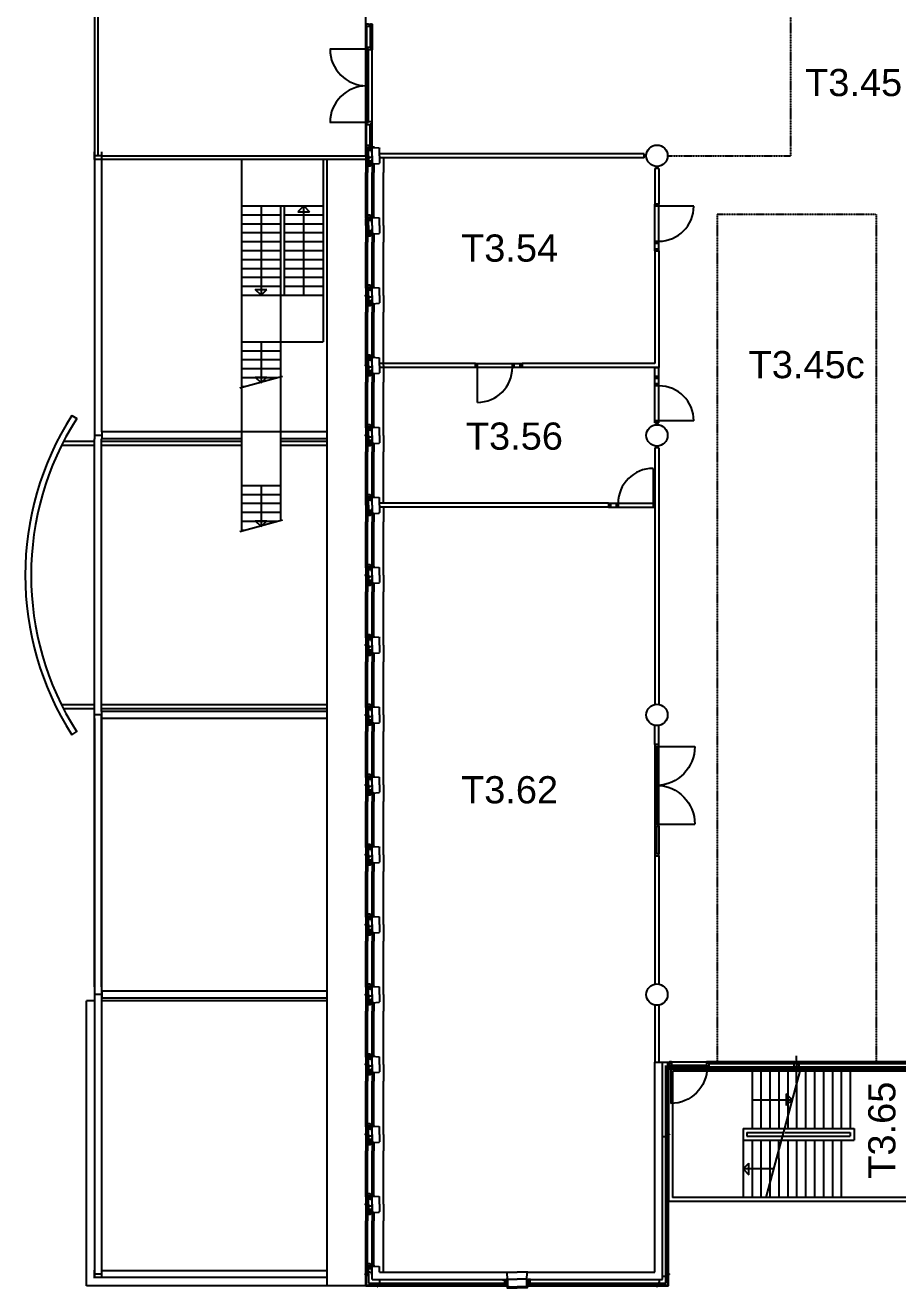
# Model space of a CAD drawing. Header units: millimetres. Extents: x 35891 to 140032, y 161974 to 213074.
# Drawn here: x 35891 to 58372, y 161974 to 194485 of the extents above; entities that cross this region are included whole.
import ezdxf
from ezdxf.enums import TextEntityAlignment as Align

# ---------------------------------------------------------------- set-up
doc = ezdxf.new("R2010")
doc.units = ezdxf.units.MM
doc.linetypes.add('HIDDEN2', pattern=[4.7625, 3.175, -1.5875])
doc.layers.get('0').update_dxf_attribs({"linetype": 'CONTINUOUS'})
for name, color, linetype in [('AL2100_BUITENWANDEN', 3, 'CONTINUOUS'), ('AL2200_BINNENWANDEN', 2, 'CONTINUOUS'), ('AL2400_TRAPPEN', 1, 'CONTINUOUS'), ('AL2800_KONSTRUKTIES', 3, 'CONTINUOUS'), ('AL3100_BUITENWANDOPENINGEN', 1, 'CONTINUOUS'), ('AL3200_BINNENWANDOPENINGEN', 1, 'CONTINUOUS'), ('AL3500_TOEBEHOREN-KOZIJNEN', 1, 'CONTINUOUS'), ('AL4600_RUIMTENUMMERS', 2, 'CONTINUOUS'), ('AL8100_INRVERKEERSRUIMTE', 250, 'HIDDEN2')]:
    doc.layers.add(name, color=color, linetype=linetype)
doc.styles.add('Arial', font='arial.ttf')

# ---------------------------------------------------------------- blocks, each defined once
blk = doc.blocks.new('VIER')
at = {"layer": 'AL2100_BUITENWANDEN'}
for p, q in [((159, 838), (159, 1056)), ((612, 628), (612, 1056)), ((177, 808), (159, 808)), ((182, 778), (159, 798)), ((159, 778), (182, 798)), ((182, 798), (159, 798)), ((182, 778), (159, 778)), ((179, 650), (159, 670)), ((179, 670), (159, 650)), ((179, 670), (159, 670)), ((177, 643), (177, 808)), ((229, 628), (229, 793)), ((236, 775), (236, 755)), ((236, 685), (236, 665)), ((319, 628), (319, 838)), ((319, 838), (499, 828)), ((499, 828), (509, 818)), ((509, 628), (509, 818)), ((179, 650), (159, 650)), ((177, 643), (159, 643)), ((177, 613), (159, 613)), ((179, 605), (159, 605)), ((159, 585), (179, 605)), ((179, 585), (159, 605)), ((179, 585), (159, 585)), ((182, 478), (159, 478)), ((159, 478), (182, 458)), ((182, 478), (159, 458)), ((182, 458), (159, 458)), ((177, 448), (159, 448)), ((159, 418), (159, 199)), ((177, 448), (177, 613)), ((229, 628), (229, 463)), ((236, 480), (236, 500)), ((319, 628), (319, 418)), ((319, 418), (499, 428)), ((499, 428), (509, 438)), ((509, 628), (509, 438)), ((612, 628), (612, 199))]:
    blk.add_line(p, q, dxfattribs=at)
blk.add_lwpolyline([(179, 578), (179, 623), (143, 623, -0.414214), (139, 627), (139, 629, -0.414214), (143, 633), (179, 633), (179, 678)], format="xyb", dxfattribs=at)
for points in [[(226, 793), (226, 818), (159, 818), (159, 838)], [(159, 643), (159, 808)], [(259, 768), (182, 768), (182, 818)], [(259, 678), (182, 678), (182, 578)], [(314, 713), (314, 763), (214, 763)], [(314, 623), (314, 673), (214, 673)], [(159, 448), (159, 613)], [(226, 463), (226, 438), (159, 438), (159, 418)], [(259, 488), (182, 488), (182, 438)], [(314, 543), (314, 493), (214, 493)]]:
    blk.add_lwpolyline(points, dxfattribs=at)
at = {"layer": 'AL3100_BUITENWANDOPENINGEN'}
for p, q in [((205, 895), (205, 1056)), ((319, 878), (319, 1056)), ((369, 856), (369, 1056)), ((205, 361), (205, 199)), ((319, 378), (319, 199)), ((369, 399), (369, 199))]:
    blk.add_line(p, q, dxfattribs=at)
for points in [[(224, 828), (224, 838), (289, 838), (289, 828), (299, 828), (299, 838), (319, 838), (319, 878), (268, 878), (268, 895), (205, 895), (205, 828)], [(229, 793), (319, 793), (319, 808), (309, 808), (309, 823), (319, 823), (319, 838), (299, 838), (299, 828), (289, 828), (289, 838), (229, 838)], [(269, 793), (269, 790), (316, 790), (316, 743), (319, 743), (319, 793)], [(319, 856), (369, 856), (369, 837), (319, 841)], [(224, 428), (224, 418), (289, 418), (289, 428), (299, 428), (299, 418), (319, 418), (319, 378), (268, 378), (268, 361), (205, 361), (205, 428)], [(229, 463), (319, 463), (319, 448), (309, 448), (309, 433), (319, 433), (319, 418), (299, 418), (299, 428), (289, 428), (289, 418), (229, 418)], [(269, 463), (269, 466), (316, 466), (316, 513), (319, 513), (319, 463)], [(319, 399), (369, 399), (369, 418), (319, 415)]]:
    blk.add_lwpolyline(points, close=True, dxfattribs=at)
at = {"layer": 'AL3500_TOEBEHOREN-KOZIJNEN'}
for points in [[(309, 823), (319, 823), (319, 808), (309, 808)], [(329, 840), (329, 846), (319, 846), (319, 841)], [(309, 433), (319, 433), (319, 448), (309, 448)], [(329, 415), (329, 410), (319, 410), (319, 415)]]:
    blk.add_lwpolyline(points, close=True, dxfattribs=at)
blk = doc.blocks.new('AH28HA20')
for points in [[(-100, 95), (100, 95)], [(0, -95), (0, 95)], [(-100, -95), (100, -95)]]:
    blk.add_lwpolyline(points)
blk = doc.blocks.new('MERK-E')
at = {"layer": 'AL2800_KONSTRUKTIES'}
blk.add_line((-3600, -1730.5), (-3600, -1580.5), dxfattribs=at)
at = {"layer": 'AL3100_BUITENWANDOPENINGEN'}
for p, q in [((-6890, -1869.5), (-6890, -1910.5)), ((-310, -1910.5), (-6890, -1910.5)), ((-6840, -1730.5), (-3650, -1730.5)), ((-6823, -1781.5), (-3667, -1781.5)), ((-6823, -1869.5), (-3667, -1869.5)), ((-3667, -1869.5), (-3667, -1781.5)), ((-3667, -1781.5), (-3650, -1781.5)), ((-3600, -1869.5), (-3667, -1869.5)), ((-3650, -1781.5), (-3650, -1730.5)), ((-3650, -1730.5), (-3600, -1730.5)), ((-3610, -1770.5), (-3600, -1770.5)), ((-3610, -1770.5), (-3610, -1829.5)), ((-3600, -1829.5), (-3610, -1829.5)), ((-3600, -1730.5), (-3600, -1770.5)), ((-3550, -1730.5), (-3600, -1730.5)), ((-3590, -1770.5), (-3600, -1770.5)), ((-3600, -1829.5), (-3600, -1869.5)), ((-3600, -1829.5), (-3590, -1829.5)), ((-3600, -1869.5), (-3533, -1869.5)), ((-3590, -1770.5), (-3590, -1829.5)), ((-3550, -1730.5), (-1327, -1730.5)), ((-3550, -1781.5), (-3550, -1730.5)), ((-3533, -1781.5), (-3550, -1781.5)), ((-3533, -1781.5), (-1344, -1781.5)), ((-3533, -1869.5), (-3533, -1781.5)), ((-3533, -1869.5), (-1344, -1869.5)), ((-1344, -1781.5), (-1327, -1781.5)), ((-1344, -1869.5), (-1344, -1781.5)), ((-1294, -1869.5), (-1344, -1869.5)), ((-1327, -1730.5), (-1277, -1730.5)), ((-1327, -1781.5), (-1327, -1730.5)), ((-1277, -1818.5), (-1294, -1818.5)), ((-1294, -1818.5), (-1294, -1869.5)), ((-360, -1869.5), (-1294, -1869.5)), ((-377, -1730.5), (-1277, -1730.5)), ((-1277, -1730.5), (-1277, -1818.5)), ((-377, -1818.5), (-1277, -1818.5)), ((-360, -1869.5), (-360, -2803.5)), ((-310, -1869.5), (-310, -1910.5))]:
    blk.add_line(p, q, dxfattribs=at)
blk.add_arc((-360, -1869.5), 934, 180, 270, dxfattribs=at)
blk = doc.blocks.new('23-1')
for p, q in [((-42.5, -279.5), (-22.5, -300)), ((-42.5, -300), (-22.5, -279.5)), ((-42.5, -279.5), (-42.5, -300)), ((-22.5, -279.5), (-22.5, -300)), ((-15, -282), (-15, -300)), ((15, -282), (15, -300)), ((22.5, -279.5), (22.5, -300)), ((42.5, -279.5), (22.5, -300)), ((22.5, -279.5), (42.5, -300)), ((42.5, -222.5), (62.5, -222.5)), ((42.5, -279.5), (42.5, -300))]:
    blk.add_line(p, q)
for points in [[(50, -200), (50, -277), (-50, -277)], [(105, -145), (55, -145), (55, -245)]]:
    blk.add_lwpolyline(points)
blk.add_lwpolyline([(-50, -279.5), (-5, -279.5), (-5, -316, 0.4142136), (-1, -320), (1, -320, 0.4142136), (5, -316), (5, -279.5), (50, -279.5)], format="xyb")
blk = doc.blocks.new('23E')
at = {"layer": 'AL2100_BUITENWANDEN'}
for p, q in [((-260, -10), (-270, 0)), ((-312.5, -272.5), (-332.5, -272.5)), ((-250, -190), (-260, -10)), ((-300, -327), (-300, -350)), ((-300, -350), (-280, -327)), ((-300, -327), (-280, -350)), ((-280, -327), (-280, -350)), ((-270, -332), (-270, -350)), ((-240, -400), (0, -400))]:
    blk.add_line(p, q, dxfattribs=at)
for points in [[(-375, -195), (-325, -195), (-325, -295)], [(-320, -250), (-320, -327), (-260, -327)], [(-285, -303), (-260, -303), (-260, -400), (-240, -400)]]:
    blk.add_lwpolyline(points, dxfattribs=at)
at = {"layer": 'AL3100_BUITENWANDOPENINGEN'}
for p, q in [((-270, 0), (0, 0)), ((-247, -180), (0, -180)), ((-210, -379), (0, -379))]:
    blk.add_line(p, q, dxfattribs=at)
for points in [[(-295, -240), (-298, -240), (-298, -193), (-345, -193), (-345, -190), (-295, -190)], [(-295, -300), (-295, -190), (-280, -190), (-280, -200), (-265, -200), (-265, -190), (-250, -190), (-250, -210), (-260, -210), (-260, -220), (-250, -220), (-250, -300)], [(-210, -379), (-250, -379), (-250, -180), (-247, -180), (-247, -376), (-210, -376)]]:
    blk.add_lwpolyline(points, close=True, dxfattribs=at)
at = {"layer": 'AL3500_TOEBEHOREN-KOZIJNEN'}
blk.add_lwpolyline([(-265, -200), (-265, -190), (-280, -190), (-280, -200)], close=True, dxfattribs=at)
blk = doc.blocks.new('deur2')
for points in [[(234795, 62689), (234795, 62589), (234745, 62589), (234745, 62689)], [(236845, 62689), (236845, 62589), (236795, 62589), (236795, 62689)]]:
    blk.add_lwpolyline(points, close=True)
at = {"flags": 128}
for points in [[(234795, 62639), (234795, 61664)], [(234795, 62639), (235795, 62639)], [(236795, 62639), (235795, 62639)], [(236795, 62639), (236795, 61664)]]:
    blk.add_lwpolyline(points, dxfattribs=at)
for centre, start, end in [((234798, 62661), 269.7918, 358.7578), ((236791, 62661), 181.2422, 270.2082)]:
    blk.add_arc(centre, 997, start, end)

msp = doc.modelspace()

# ---------------------------------------------------------------- linework, layer by layer
at = {"layer": 'AL2100_BUITENWANDEN'}
for p, q in [((44684, 191304), (44666, 191304)), ((44689, 191294), (44666, 191294)), ((44666, 191274), (44689, 191294)), ((44689, 191274), (44666, 191294)), ((44689, 191274), (44666, 191274)), ((44686, 191167), (44666, 191167)), ((44666, 191167), (44686, 191147)), ((44686, 191167), (44666, 191147)), ((44684, 191304), (44684, 191139)), ((44736, 191124), (44736, 191289)), ((44743, 191272), (44743, 191252)), ((44826, 191334), (45006, 191324)), ((44826, 191124), (44826, 191334)), ((44826, 191124), (44826, 191334)), ((45006, 191324), (45016, 191314)), ((45016, 191124), (45016, 191314)), ((44686, 191147), (44666, 191147)), ((44684, 191139), (44666, 191139)), ((44684, 191109), (44666, 191109)), ((44686, 191102), (44666, 191082)), ((44686, 191082), (44666, 191102)), ((44686, 191102), (44666, 191102)), ((44686, 191082), (44666, 191082)), ((44689, 190974), (44666, 190954)), ((44666, 190974), (44689, 190954)), ((44689, 190974), (44666, 190974)), ((44689, 190954), (44666, 190954)), ((44684, 190944), (44666, 190944)), ((44666, 190914), (44666, 190696)), ((44684, 191109), (44684, 190944)), ((44736, 191124), (44736, 190959)), ((44743, 191067), (44743, 191087)), ((44743, 190977), (44743, 190997)), ((44826, 191124), (44826, 190914)), ((44826, 190914), (45006, 190924)), ((45006, 190924), (45016, 190934)), ((45016, 191124), (45016, 190934)), ((45119, 191074), (45119, 190696)), ((44666, 189534), (44666, 189752)), ((45119, 189324), (45119, 189752)), ((44684, 189504), (44666, 189504)), ((44689, 189494), (44666, 189494)), ((44666, 189474), (44689, 189494)), ((44689, 189474), (44666, 189494)), ((44689, 189474), (44666, 189474)), ((44684, 189324), (44684, 189504)), ((44684, 189324), (44684, 189144)), ((44736, 189324), (44736, 189489)), ((44736, 189324), (44736, 189159)), ((44743, 189472), (44743, 189452)), ((44826, 189534), (45006, 189524)), ((44826, 189324), (44826, 189534)), ((44826, 189324), (44826, 189114)), ((45006, 189524), (45016, 189514)), ((45016, 189324), (45016, 189514)), ((45016, 189324), (45016, 189134)), ((45119, 189324), (45119, 188896)), ((44689, 189174), (44666, 189154)), ((44666, 189174), (44689, 189154)), ((44689, 189174), (44666, 189174)), ((44689, 189154), (44666, 189154)), ((44684, 189144), (44666, 189144)), ((44666, 189114), (44666, 188896)), ((44743, 189177), (44743, 189197)), ((44826, 189114), (45006, 189124)), ((45006, 189124), (45016, 189134)), ((44666, 185934), (44666, 186152)), ((45119, 185774), (45119, 186152)), ((44684, 185904), (44666, 185904)), ((44689, 185894), (44666, 185894)), ((44666, 185874), (44689, 185894)), ((44689, 185874), (44666, 185894)), ((44689, 185874), (44666, 185874)), ((44684, 185724), (44684, 185904)), ((44684, 185724), (44684, 185544)), ((44736, 185724), (44736, 185889)), ((44736, 185724), (44736, 185559)), ((44743, 185872), (44743, 185852)), ((44826, 185934), (45006, 185924)), ((44826, 185724), (44826, 185934)), ((44826, 185724), (44826, 185514)), ((45006, 185924), (45016, 185914)), ((45016, 185724), (45016, 185914)), ((45016, 185724), (45016, 185534)), ((45119, 185674), (45119, 185296)), ((44689, 185574), (44666, 185554)), ((44666, 185574), (44689, 185554)), ((44689, 185574), (44666, 185574)), ((44689, 185554), (44666, 185554)), ((44684, 185544), (44666, 185544)), ((44666, 185514), (44666, 185296)), ((44743, 185577), (44743, 185597)), ((44826, 185514), (45006, 185524)), ((45006, 185524), (45016, 185534)), ((37676, 183763), (36876, 183763)), ((41466, 183763), (37856, 183763)), ((43666, 183763), (42466, 183763)), ((37676, 183663), (36825, 183663)), ((41466, 183663), (37856, 183663)), ((43666, 183663), (42466, 183663)), ((44666, 182334), (44666, 182552)), ((45119, 182174), (45119, 182552)), ((44684, 182304), (44666, 182304)), ((44689, 182294), (44666, 182294)), ((44666, 182274), (44689, 182294)), ((44689, 182274), (44666, 182294)), ((44689, 182274), (44666, 182274)), ((44684, 182124), (44684, 182304)), ((44684, 182124), (44684, 181944)), ((44736, 182124), (44736, 182289)), ((44736, 182124), (44736, 181959)), ((44743, 182272), (44743, 182252)), ((44826, 182334), (45006, 182324)), ((44826, 182124), (44826, 182334)), ((44826, 182124), (44826, 181914)), ((45006, 182324), (45016, 182314)), ((45016, 182124), (45016, 182314)), ((45016, 182124), (45016, 181934)), ((45119, 182074), (45119, 181696)), ((44689, 181974), (44666, 181954)), ((44666, 181974), (44689, 181954)), ((44689, 181974), (44666, 181974)), ((44689, 181954), (44666, 181954)), ((44684, 181944), (44666, 181944)), ((44666, 181914), (44666, 181696)), ((44743, 181977), (44743, 181997)), ((44826, 181914), (45006, 181924)), ((45006, 181924), (45016, 181934)), ((37676, 176985), (36825, 176985)), ((37676, 176885), (36876, 176885)), ((43666, 176985), (37856, 176985)), ((43666, 176885), (37856, 176885)), ((37466, 162024), (37466, 169363)), ((37676, 169363), (37466, 169363)), ((43666, 169363), (37856, 169363)), ((52116, 162374), (52116, 167784)), ((52116, 167784), (52306, 167784)), ((52306, 162184), (52306, 167784)), ((52306, 167784), (52493, 167784)), ((52448, 165939), (52448, 167784)), ((52466, 167784), (52466, 167669)), ((52396, 162094), (52396, 167694)), ((52466, 165939), (52466, 167669)), ((52448, 162339), (52448, 165909)), ((52466, 162339), (52466, 165909)), ((44666, 162534), (44666, 162752)), ((45119, 162374), (45119, 162752)), ((44684, 162504), (44666, 162504)), ((44689, 162494), (44666, 162494)), ((44666, 162474), (44689, 162494)), ((44689, 162474), (44666, 162494)), ((44689, 162474), (44666, 162474)), ((44686, 162367), (44666, 162367)), ((44686, 162367), (44666, 162347)), ((44686, 162347), (44666, 162367)), ((44686, 162347), (44666, 162347)), ((44684, 162339), (44666, 162339)), ((44666, 162024), (44666, 162309)), ((44684, 162309), (44666, 162309)), ((44686, 162282), (44666, 162302)), ((44666, 162282), (44686, 162302)), ((44686, 162302), (44666, 162302)), ((44686, 162282), (44666, 162282)), ((44684, 162339), (44684, 162504)), ((44684, 162042), (44684, 162309)), ((44736, 162324), (44736, 162489)), ((44736, 162324), (44736, 162094)), ((44743, 162472), (44743, 162452)), ((44743, 162382), (44743, 162362)), ((44826, 162534), (45006, 162524)), ((44826, 162184), (44826, 162534)), ((45006, 162524), (45016, 162514)), ((45016, 162374), (45016, 162514)), ((45016, 162374), (48296, 162374)), ((48836, 162374), (52116, 162374)), ((52448, 162042), (52448, 162309)), ((52466, 162024), (52466, 162309)), ((43666, 162024), (37466, 162024)), ((44666, 162024), (44951, 162024)), ((44684, 162042), (44951, 162042)), ((44736, 162094), (48271, 162094)), ((44826, 162184), (48316, 162184)), ((44981, 162042), (48296, 162042)), ((44981, 162024), (48296, 162024)), ((48816, 162184), (52306, 162184)), ((48836, 162042), (52151, 162042)), ((48836, 162024), (52151, 162024)), ((48861, 162094), (52396, 162094)), ((52181, 162042), (52448, 162042)), ((52181, 162024), (52466, 162024))]:
    msp.add_line(p, q, dxfattribs=at)
for points in [[(44686, 191174), (44686, 191129), (44650, 191129, 0.414214), (44646, 191125), (44646, 191123, 0.414214), (44650, 191119), (44686, 191119), (44686, 191074)], [(44686, 162274), (44686, 162319), (44650, 162319, -0.414214), (44646, 162323), (44646, 162325, -0.414214), (44650, 162329), (44686, 162329), (44686, 162374)]]:
    msp.add_lwpolyline(points, format="xyb", dxfattribs=at)
for points in [[(44733, 191289), (44733, 191314), (44666, 191314), (44666, 191334)], [(44666, 191304), (44666, 191139)], [(44766, 191264), (44689, 191264), (44689, 191314)], [(44766, 191074), (44689, 191074), (44689, 191174)], [(44821, 191209), (44821, 191259), (44721, 191259)], [(44666, 191109), (44666, 190944)], [(44733, 190959), (44733, 190934), (44666, 190934), (44666, 190914)], [(44766, 190984), (44689, 190984), (44689, 190934)], [(44821, 191129), (44821, 191079), (44721, 191079)], [(44821, 191039), (44821, 190989), (44721, 190989)], [(44733, 189489), (44733, 189514), (44666, 189514), (44666, 189534)], [(44666, 189324), (44666, 189504)], [(44666, 189324), (44666, 189144)], [(44766, 189464), (44689, 189464), (44689, 189514)], [(44821, 189409), (44821, 189459), (44721, 189459)], [(44821, 189239), (44821, 189189), (44721, 189189)], [(44733, 189159), (44733, 189134), (44666, 189134), (44666, 189114)], [(44766, 189184), (44689, 189184), (44689, 189134)], [(44733, 185889), (44733, 185914), (44666, 185914), (44666, 185934)], [(44666, 185724), (44666, 185904)], [(44666, 185724), (44666, 185544)], [(44766, 185864), (44689, 185864), (44689, 185914)], [(44821, 185809), (44821, 185859), (44721, 185859)], [(44821, 185639), (44821, 185589), (44721, 185589)], [(44733, 185559), (44733, 185534), (44666, 185534), (44666, 185514)], [(44766, 185584), (44689, 185584), (44689, 185534)], [(44733, 182289), (44733, 182314), (44666, 182314), (44666, 182334)], [(44666, 182124), (44666, 182304)], [(44666, 182124), (44666, 181944)], [(44766, 182264), (44689, 182264), (44689, 182314)], [(44821, 182209), (44821, 182259), (44721, 182259)], [(44733, 181959), (44733, 181934), (44666, 181934), (44666, 181914)], [(44766, 181984), (44689, 181984), (44689, 181934)], [(44821, 182039), (44821, 181989), (44721, 181989)], [(44733, 162489), (44733, 162514), (44666, 162514), (44666, 162534)], [(44666, 162339), (44666, 162504)], [(44766, 162464), (44689, 162464), (44689, 162514)], [(44766, 162374), (44689, 162374), (44689, 162274)], [(44821, 162409), (44821, 162459), (44721, 162459)], [(44821, 162319), (44821, 162369), (44721, 162369)]]:
    msp.add_lwpolyline(points, dxfattribs=at)
msp.add_lwpolyline([(44736, 181959), (44826, 181959), (44826, 181944), (44816, 181944), (44816, 181929), (44826, 181929), (44826, 181914), (44806, 181914), (44806, 181924), (44796, 181924), (44796, 181914), (44736, 181914)], close=True, dxfattribs=at)
for centre in [(52166, 191124), (52166, 183924), (52166, 176724), (52166, 169524)]:
    msp.add_circle(centre, 275, dxfattribs=at)
at = {"layer": 'AL2200_BINNENWANDEN'}
for p, q in [((51841, 191174), (45016, 191174)), ((51841, 191074), (51841, 191174)), ((51841, 191074), (45016, 191074)), ((51891, 191142), (51841, 191142)), ((51891, 191106), (51841, 191106)), ((52148, 190850), (52148, 190799)), ((52184, 190850), (52184, 190799)), ((52116, 190799), (52116, 189874)), ((52216, 190799), (52116, 190799)), ((52216, 190799), (52216, 189874)), ((52216, 189874), (52116, 189874)), ((52116, 188674), (52116, 185774)), ((52216, 188674), (52116, 188674)), ((52216, 188674), (52216, 185674)), ((47491, 185774), (45016, 185774)), ((47491, 185674), (45016, 185674)), ((47491, 185774), (47491, 185674)), ((52116, 185774), (48691, 185774)), ((48691, 185774), (48691, 185674)), ((52216, 185674), (48691, 185674)), ((52148, 184249), (52148, 184199)), ((52184, 184249), (52184, 184199)), ((52116, 183599), (52116, 176995)), ((52216, 183599), (52116, 183599)), ((52148, 183650), (52148, 183599)), ((52184, 183650), (52184, 183599)), ((52216, 183599), (52216, 176995)), ((50916, 182174), (45016, 182174)), ((50916, 182074), (45016, 182074)), ((50916, 182174), (50916, 182074)), ((52216, 175962), (52116, 175962)), ((52116, 173099), (52216, 173099)), ((52116, 173099), (52116, 169795)), ((52216, 173099), (52216, 169795))]:
    msp.add_line(p, q, dxfattribs=at)
at = {"layer": 'AL2200_BINNENWANDEN', "flags": 128}
for points in [[(52116, 175962), (52116, 176454)], [(52216, 175962), (52216, 176454)], [(52116, 169254), (52116, 167794)], [(52216, 169254), (52216, 167794)]]:
    msp.add_lwpolyline(points, dxfattribs=at)
at = {"layer": 'AL2400_TRAPPEN'}
for p, q in [((41466, 191034), (41466, 181462)), ((41466, 191034), (43566, 191034)), ((43566, 191034), (43566, 186334)), ((41466, 189834), (43566, 189834)), ((41466, 189604), (42466, 189604)), ((41966, 189834), (41966, 187534)), ((42466, 189834), (42466, 181731)), ((42566, 189834), (42566, 187534)), ((42566, 189604), (43566, 189604)), ((43066, 189834), (42916, 189684)), ((42916, 189684), (43216, 189684)), ((43066, 187534), (43066, 189834)), ((43066, 189834), (43216, 189684)), ((41466, 189374), (42466, 189374)), ((42566, 189374), (43566, 189374)), ((41466, 189144), (42466, 189144)), ((41466, 188914), (42466, 188914)), ((42566, 189144), (43566, 189144)), ((42566, 188914), (43566, 188914)), ((41466, 188684), (42466, 188684)), ((42566, 188684), (43566, 188684)), ((41466, 188454), (42466, 188454)), ((42566, 188454), (43566, 188454)), ((41466, 188224), (42466, 188224)), ((41466, 187994), (42466, 187994)), ((42566, 188224), (43566, 188224)), ((42566, 187994), (43566, 187994)), ((41466, 187764), (42466, 187764)), ((41966, 187534), (41816, 187684)), ((41816, 187684), (42116, 187684)), ((41966, 187534), (42116, 187684)), ((42566, 187764), (43566, 187764)), ((41466, 187534), (42466, 187534)), ((42466, 187534), (43566, 187534)), ((41466, 186334), (43566, 186334)), ((41966, 186334), (41966, 185276)), ((41466, 186104), (42466, 186104)), ((41466, 185874), (42466, 185874)), ((41466, 185644), (42466, 185644)), ((41416, 185149), (42516, 185445)), ((41466, 185414), (42401, 185414)), ((41966, 185276), (41816, 185426)), ((41816, 185426), (42116, 185426)), ((41966, 185276), (42116, 185426)), ((41466, 185184), (41546, 185184)), ((41466, 182634), (42466, 182634)), ((41466, 182404), (42466, 182404)), ((41966, 182634), (41966, 181576)), ((41466, 182174), (42466, 182174)), ((41416, 181449), (42516, 181745)), ((41466, 181944), (42466, 181944)), ((41466, 181714), (42401, 181714)), ((41466, 181484), (41546, 181484)), ((41966, 181576), (41816, 181726)), ((41816, 181726), (42116, 181726)), ((41966, 181576), (42116, 181726)), ((59066, 167655), (52466, 167655)), ((52466, 167655), (52466, 164194)), ((58966, 167555), (52566, 167555)), ((52566, 167555), (52566, 164294)), ((54616, 167555), (54616, 166074)), ((54846, 167555), (54846, 166074)), ((55849, 167555), (54972, 164294)), ((55076, 167555), (55076, 166074)), ((55306, 167555), (55306, 166074)), ((55536, 167555), (55536, 166221)), ((55766, 167242), (55766, 167555)), ((55996, 167555), (55996, 166074)), ((56226, 167555), (56226, 166074)), ((56456, 167555), (56456, 166074)), ((56686, 167555), (56686, 166074)), ((56916, 167555), (56916, 166074)), ((57146, 167555), (57146, 166074)), ((55766, 167242), (55766, 166074)), ((54616, 166814), (55650, 166814)), ((55650, 166814), (55500, 166964)), ((55500, 166964), (55500, 166664)), ((55650, 166814), (55500, 166664)), ((55536, 166221), (55536, 166074)), ((54386, 166074), (54386, 165774)), ((54386, 166074), (55456, 166074)), ((54486, 165974), (54486, 165874)), ((54486, 165974), (55456, 165974)), ((54486, 165874), (55416, 165874)), ((55429, 165874), (57146, 165874)), ((55469, 166074), (57246, 166074)), ((55469, 165974), (57146, 165974)), ((57146, 165974), (57146, 165874)), ((57246, 166074), (57246, 165774)), ((54386, 165774), (55416, 165774)), ((54386, 165774), (54386, 164294)), ((54616, 165774), (54616, 164294)), ((54846, 165774), (54846, 164294)), ((55076, 165774), (55076, 164667)), ((55306, 165300), (55306, 165774)), ((55429, 165774), (57246, 165774)), ((55536, 165774), (55536, 164294)), ((55766, 165774), (55766, 164294)), ((55996, 165774), (55996, 164294)), ((56226, 165774), (56226, 164294)), ((56456, 165774), (56456, 164294)), ((56686, 165774), (56686, 164294)), ((56916, 165774), (56916, 164294)), ((54386, 165034), (54536, 165184)), ((54536, 164884), (54536, 165184)), ((55306, 165300), (55306, 164294)), ((54386, 165034), (54536, 164884)), ((55171, 165034), (54386, 165034)), ((55076, 164667), (55076, 164294)), ((59066, 164194), (52469, 164194)), ((58966, 164294), (52569, 164294))]:
    msp.add_line(p, q, dxfattribs=at)
at = {"layer": 'AL2800_KONSTRUKTIES'}
for p, q in [((37676, 198414), (37676, 191034)), ((37766, 191124), (37766, 198324)), ((44666, 191124), (44666, 198324)), ((37676, 191034), (37676, 184014)), ((37676, 191034), (44666, 191034)), ((37856, 191034), (37856, 184014)), ((37861, 191124), (44666, 191124)), ((37088, 184433), (37216, 184355)), ((42466, 184014), (37861, 184014)), ((43666, 184014), (42466, 184014)), ((37676, 176814), (37676, 183834)), ((37856, 176814), (37856, 183834)), ((41466, 183834), (37861, 183834)), ((43666, 183834), (42466, 183834)), ((37676, 169724), (37676, 176724)), ((37676, 176634), (37676, 162234)), ((37856, 169724), (37856, 176724)), ((37856, 176634), (37856, 162414)), ((43666, 176814), (37861, 176814)), ((43666, 176634), (37861, 176634)), ((37088, 176215), (37216, 176294)), ((43666, 169614), (37856, 169614)), ((43666, 169434), (37856, 169434)), ((43666, 162234), (37676, 162234)), ((43666, 162414), (37856, 162414))]:
    msp.add_line(p, q, dxfattribs=at)
msp.add_lwpolyline([(44666, 191034), (44666, 162024), (43666, 162024), (43666, 191034)], close=True, dxfattribs=at)
for radius, start, end in [(7650, 147.5123, 212.4877), (7500, 147.4938, 212.5062)]:
    msp.add_arc((43541, 180324), radius, start, end, dxfattribs=at)
at = {"layer": 'AL3100_BUITENWANDOPENINGEN'}
for p, q in [((44687, 194457), (44687, 193919)), ((44775, 194457), (44775, 193919)), ((44826, 194474), (44826, 193902)), ((44687, 193869), (43742, 193869)), ((44687, 193919), (44775, 193919)), ((44687, 193869), (44687, 193919)), ((44687, 191980), (44687, 193869)), ((44738, 193869), (44687, 193869)), ((44738, 193852), (44738, 193869)), ((44738, 191997), (44738, 193852)), ((44826, 193852), (44738, 193852)), ((44775, 193919), (44775, 193902)), ((44775, 193902), (44826, 193902)), ((44826, 193902), (44826, 193852)), ((44826, 191997), (44826, 193852)), ((44687, 192924), (44738, 192924)), ((44687, 191980), (43742, 191980)), ((44738, 191980), (44687, 191980)), ((44687, 191980), (44687, 191930)), ((44687, 191930), (44775, 191930)), ((44687, 191391), (44687, 191930)), ((44738, 191997), (44738, 191980)), ((44826, 191997), (44738, 191997)), ((44775, 191947), (44826, 191947)), ((44775, 191930), (44775, 191947)), ((44775, 191391), (44775, 191930)), ((44826, 191947), (44826, 191997)), ((44826, 191374), (44826, 191947)), ((44712, 190857), (44712, 190696)), ((44826, 190874), (44826, 190696)), ((44876, 190896), (44876, 190696)), ((44666, 189752), (44666, 190696)), ((44712, 189752), (44712, 190696)), ((44826, 189752), (44826, 190696)), ((44876, 189752), (44876, 190696)), ((45119, 189752), (45119, 190696)), ((44712, 189591), (44712, 189752)), ((44826, 189574), (44826, 189752)), ((44876, 189552), (44876, 189753)), ((44666, 187952), (44666, 188896)), ((44712, 189057), (44712, 188896)), ((44712, 187952), (44712, 188896)), ((44826, 189074), (44826, 188896)), ((44826, 187952), (44826, 188896)), ((44876, 189096), (44876, 188896)), ((44876, 187952), (44876, 188896)), ((45119, 187952), (45119, 188896)), ((44666, 186152), (44666, 187096)), ((44712, 186152), (44712, 187096)), ((44826, 186152), (44826, 187096)), ((44876, 186152), (44876, 187096)), ((45119, 186152), (45119, 187096)), ((44712, 185991), (44712, 186152)), ((44826, 185974), (44826, 186152)), ((44876, 185952), (44876, 186153)), ((44712, 185457), (44712, 185296)), ((44826, 185474), (44826, 185296)), ((44876, 185496), (44876, 185296)), ((44666, 184352), (44666, 185296)), ((44712, 184352), (44712, 185296)), ((44826, 184352), (44826, 185296)), ((44876, 184352), (44876, 185296)), ((45119, 184352), (45119, 185296)), ((44666, 182552), (44666, 183496)), ((44712, 182552), (44712, 183496)), ((44826, 182552), (44826, 183496)), ((44876, 182552), (44876, 183496)), ((45119, 182552), (45119, 183496)), ((44712, 182391), (44712, 182552)), ((44826, 182374), (44826, 182552)), ((44876, 182352), (44876, 182553)), ((44712, 181857), (44712, 181696)), ((44826, 181874), (44826, 181696)), ((44876, 181896), (44876, 181696)), ((44666, 180752), (44666, 181696)), ((44712, 180752), (44712, 181696)), ((44826, 180752), (44826, 181696)), ((44876, 180752), (44876, 181696)), ((45119, 180752), (45119, 181696)), ((44666, 178952), (44666, 179896)), ((44712, 178952), (44712, 179896)), ((44826, 178952), (44826, 179896)), ((44876, 178952), (44876, 179896)), ((45119, 178952), (45119, 179896)), ((44666, 177152), (44666, 178096)), ((44712, 177152), (44712, 178096)), ((44826, 177152), (44826, 178096)), ((44876, 177152), (44876, 178096)), ((45119, 177152), (45119, 178096)), ((44666, 175352), (44666, 176296)), ((44712, 175352), (44712, 176296)), ((44826, 175352), (44826, 176296)), ((44876, 175352), (44876, 176296)), ((45119, 175352), (45119, 176296)), ((44666, 173552), (44666, 174496)), ((44712, 173552), (44712, 174496)), ((44826, 173552), (44826, 174496)), ((44876, 173552), (44876, 174496)), ((45119, 173552), (45119, 174496)), ((44666, 171752), (44666, 172696)), ((44712, 171752), (44712, 172696)), ((44826, 171752), (44826, 172696)), ((44876, 171752), (44876, 172696)), ((45119, 171752), (45119, 172696)), ((44666, 169952), (44666, 170896)), ((44712, 169952), (44712, 170896)), ((44826, 169952), (44826, 170896)), ((44876, 169952), (44876, 170896)), ((45119, 169952), (45119, 170896)), ((44666, 168152), (44666, 169096)), ((44712, 168152), (44712, 169096)), ((44826, 168152), (44826, 169096)), ((44876, 168152), (44876, 169096)), ((45119, 168152), (45119, 169096)), ((44666, 166352), (44666, 167296)), ((44712, 166352), (44712, 167296)), ((44826, 166352), (44826, 167296)), ((44876, 166352), (44876, 167296)), ((45119, 166352), (45119, 167296)), ((44666, 164552), (44666, 165496)), ((44712, 164552), (44712, 165496)), ((44826, 164552), (44826, 165496)), ((44876, 164552), (44876, 165496)), ((45119, 164552), (45119, 165496)), ((44666, 162752), (44666, 163696)), ((44712, 162752), (44712, 163696)), ((44826, 162752), (44826, 163696)), ((44876, 162752), (44876, 163696)), ((45119, 162752), (45119, 163696)), ((44712, 162591), (44712, 162752)), ((44826, 162574), (44826, 162752)), ((44876, 162552), (44876, 162753))]:
    msp.add_line(p, q, dxfattribs=at)
for points in [[(44731, 194524), (44731, 194514), (44796, 194514), (44796, 194524), (44806, 194524), (44806, 194514), (44826, 194514), (44826, 194474), (44775, 194474), (44775, 194457), (44687, 194457), (44687, 194524)], [(44731, 191324), (44731, 191334), (44796, 191334), (44796, 191324), (44806, 191324), (44806, 191334), (44826, 191334), (44826, 191374), (44775, 191374), (44775, 191391), (44687, 191391), (44687, 191324)], [(44736, 191289), (44826, 191289), (44826, 191304), (44816, 191304), (44816, 191319), (44826, 191319), (44826, 191334), (44806, 191334), (44806, 191324), (44796, 191324), (44796, 191334), (44736, 191334)], [(44776, 191289), (44776, 191286), (44823, 191286), (44823, 191239), (44826, 191239), (44826, 191289)], [(44826, 191352), (44876, 191352), (44876, 191333), (44826, 191337)], [(44731, 190924), (44731, 190914), (44796, 190914), (44796, 190924), (44806, 190924), (44806, 190914), (44826, 190914), (44826, 190874), (44775, 190874), (44775, 190857), (44712, 190857), (44712, 190924)], [(44736, 190959), (44826, 190959), (44826, 190944), (44816, 190944), (44816, 190929), (44826, 190929), (44826, 190914), (44806, 190914), (44806, 190924), (44796, 190924), (44796, 190914), (44736, 190914)], [(44776, 190959), (44776, 190962), (44823, 190962), (44823, 191009), (44826, 191009), (44826, 190959)], [(44776, 190959), (44776, 190962), (44823, 190962), (44823, 191009), (44826, 191009), (44826, 190959)], [(44826, 190896), (44876, 190896), (44876, 190915), (44826, 190911)], [(44731, 189524), (44731, 189534), (44796, 189534), (44796, 189524), (44806, 189524), (44806, 189534), (44826, 189534), (44826, 189574), (44775, 189574), (44775, 189591), (44712, 189591), (44712, 189524)], [(44826, 189552), (44876, 189552), (44876, 189533), (44826, 189537)], [(44736, 189489), (44826, 189489), (44826, 189504), (44816, 189504), (44816, 189519), (44826, 189519), (44826, 189534), (44806, 189534), (44806, 189524), (44796, 189524), (44796, 189534), (44736, 189534)], [(44776, 189489), (44776, 189486), (44823, 189486), (44823, 189439), (44826, 189439), (44826, 189489)], [(44731, 189124), (44731, 189114), (44796, 189114), (44796, 189124), (44806, 189124), (44806, 189114), (44826, 189114), (44826, 189074), (44775, 189074), (44775, 189057), (44712, 189057), (44712, 189124)], [(44736, 189159), (44826, 189159), (44826, 189144), (44816, 189144), (44816, 189129), (44826, 189129), (44826, 189114), (44806, 189114), (44806, 189124), (44796, 189124), (44796, 189114), (44736, 189114)], [(44776, 189159), (44776, 189162), (44823, 189162), (44823, 189209), (44826, 189209), (44826, 189159)], [(44826, 189096), (44876, 189096), (44876, 189115), (44826, 189111)], [(44731, 185924), (44731, 185934), (44796, 185934), (44796, 185924), (44806, 185924), (44806, 185934), (44826, 185934), (44826, 185974), (44775, 185974), (44775, 185991), (44712, 185991), (44712, 185924)], [(44736, 185889), (44826, 185889), (44826, 185904), (44816, 185904), (44816, 185919), (44826, 185919), (44826, 185934), (44806, 185934), (44806, 185924), (44796, 185924), (44796, 185934), (44736, 185934)], [(44776, 185889), (44776, 185886), (44823, 185886), (44823, 185839), (44826, 185839), (44826, 185889)], [(44826, 185952), (44876, 185952), (44876, 185933), (44826, 185937)], [(44731, 185524), (44731, 185514), (44796, 185514), (44796, 185524), (44806, 185524), (44806, 185514), (44826, 185514), (44826, 185474), (44775, 185474), (44775, 185457), (44712, 185457), (44712, 185524)], [(44736, 185559), (44826, 185559), (44826, 185544), (44816, 185544), (44816, 185529), (44826, 185529), (44826, 185514), (44806, 185514), (44806, 185524), (44796, 185524), (44796, 185514), (44736, 185514)], [(44776, 185559), (44776, 185562), (44823, 185562), (44823, 185609), (44826, 185609), (44826, 185559)], [(44826, 185496), (44876, 185496), (44876, 185515), (44826, 185511)], [(44731, 182324), (44731, 182334), (44796, 182334), (44796, 182324), (44806, 182324), (44806, 182334), (44826, 182334), (44826, 182374), (44775, 182374), (44775, 182391), (44712, 182391), (44712, 182324)], [(44736, 182289), (44826, 182289), (44826, 182304), (44816, 182304), (44816, 182319), (44826, 182319), (44826, 182334), (44806, 182334), (44806, 182324), (44796, 182324), (44796, 182334), (44736, 182334)], [(44776, 182289), (44776, 182286), (44823, 182286), (44823, 182239), (44826, 182239), (44826, 182289)], [(44826, 182352), (44876, 182352), (44876, 182333), (44826, 182337)], [(44731, 181924), (44731, 181914), (44796, 181914), (44796, 181924), (44806, 181924), (44806, 181914), (44826, 181914), (44826, 181874), (44775, 181874), (44775, 181857), (44712, 181857), (44712, 181924)], [(44776, 181959), (44776, 181962), (44823, 181962), (44823, 182009), (44826, 182009), (44826, 181959)], [(44826, 181896), (44876, 181896), (44876, 181915), (44826, 181911)], [(44731, 162524), (44731, 162534), (44796, 162534), (44796, 162524), (44806, 162524), (44806, 162534), (44826, 162534), (44826, 162574), (44775, 162574), (44775, 162591), (44712, 162591), (44712, 162524)], [(44736, 162489), (44826, 162489), (44826, 162504), (44816, 162504), (44816, 162519), (44826, 162519), (44826, 162534), (44806, 162534), (44806, 162524), (44796, 162524), (44796, 162534), (44736, 162534)], [(44776, 162489), (44776, 162486), (44823, 162486), (44823, 162439), (44826, 162439), (44826, 162489)], [(44826, 162552), (44876, 162552), (44876, 162533), (44826, 162537)]]:
    msp.add_lwpolyline(points, close=True, dxfattribs=at)
for centre, start, end in [((44687, 193869), 180, 270), ((44687, 191980), 90, 180)]:
    msp.add_arc(centre, 944, start, end, dxfattribs=at)
at = {"layer": 'AL3200_BINNENWANDOPENINGEN', "ltscale": 50}
for p, q in [((52116, 189874), (52216, 189874)), ((52116, 188674), (52116, 189874)), ((52216, 188674), (52216, 189874)), ((53116, 189824), (52116, 189824)), ((52116, 188924), (52216, 188924)), ((52116, 188874), (52216, 188874)), ((52116, 188724), (52216, 188724)), ((52116, 188674), (52216, 188674)), ((47491, 185674), (47491, 185774)), ((47491, 185774), (48691, 185774)), ((48691, 185674), (47491, 185674)), ((47541, 184774), (47541, 185774)), ((47541, 185674), (47541, 185774)), ((48441, 185674), (48441, 185774)), ((48491, 185674), (48491, 185774)), ((48641, 185674), (48641, 185774)), ((48691, 185674), (48691, 185774)), ((52116, 185674), (52216, 185674)), ((52116, 184249), (52116, 185674)), ((52216, 184249), (52216, 185674)), ((52116, 185449), (52216, 185449)), ((52116, 185399), (52216, 185399)), ((52216, 185249), (52116, 185249)), ((52216, 185199), (52116, 185199)), ((53116, 184299), (52116, 184299)), ((52216, 184299), (52116, 184299)), ((52216, 184249), (52116, 184249)), ((52066, 183074), (52066, 182074)), ((50916, 182174), (50916, 182074)), ((50916, 182174), (52116, 182174)), ((50916, 182074), (52116, 182074)), ((50966, 182174), (50966, 182074)), ((51116, 182174), (51116, 182074)), ((51166, 182174), (51166, 182074)), ((52066, 182174), (52066, 182074))]:
    msp.add_line(p, q, dxfattribs=at)
at = {"layer": 'AL3200_BINNENWANDOPENINGEN'}
for p, q in [((52116, 175912), (52116, 173912)), ((52216, 173912), (52216, 175912)), ((52116, 173862), (52116, 173149)), ((52216, 173862), (52216, 173149)), ((52543, 167794), (52543, 167784)), ((52543, 167784), (52543, 167706))]:
    msp.add_line(p, q, dxfattribs=at)
at = {"layer": 'AL3200_BINNENWANDOPENINGEN', "flags": 128}
msp.add_lwpolyline([(52166, 173149), (52166, 173862)], dxfattribs=at)
at = {"layer": 'AL3200_BINNENWANDOPENINGEN'}
msp.add_lwpolyline([(52116, 173099), (52216, 173099), (52216, 173149), (52116, 173149)], close=True, dxfattribs=at)
msp.add_lwpolyline([(52543, 167794), (52493, 167794), (52493, 167743), (52476, 167743), (52476, 167655), (52526, 167655), (52526, 167706), (52543, 167706), (52543, 167794)], dxfattribs=at)
at = {"layer": 'AL3200_BINNENWANDOPENINGEN', "ltscale": 50}
for centre, start, end in [((52216, 189824), 270, 0), ((47541, 185674), 270, 0), ((52216, 184299), 0, 90), ((52066, 182174), 90, 180)]:
    msp.add_arc(centre, 900, start, end, dxfattribs=at)
at = {"layer": 'AL8100_INRVERKEERSRUIMTE'}
for p, q in [((55616, 191124), (55616, 198324)), ((52441, 191124), (55616, 191124)), ((53716, 189624), (53716, 167794)), ((53716, 189624), (57816, 189624)), ((57816, 189624), (57816, 167794))]:
    msp.add_line(p, q, dxfattribs=at)

# ---------------------------------------------------------------- block references
msp.add_blockref('23E', (48566, 162374))
at = {"xscale": -1}
msp.add_blockref('23E', (48566, 162374), dxfattribs=at)
at = {"layer": 'AL2100_BUITENWANDEN', "xscale": -1}
for name, p, rotation in [('VIER', (44507, 188152), 180), ('VIER', (44507, 186352), 180), ('VIER', (44507, 184552), 180), ('VIER', (44507, 180952), 180), ('VIER', (44507, 179152), 180), ('VIER', (44507, 177352), 180), ('VIER', (44507, 175552), 180), ('VIER', (44507, 173752), 180), ('VIER', (44507, 171952), 180), ('VIER', (44507, 170152), 180), ('VIER', (44507, 168352), 180), ('VIER', (44507, 166552), 180), ('23-1', (52166, 165924), 90), ('VIER', (44507, 164752), 180), ('23-1', (52166, 162324), 90)]:
    msp.add_blockref(name, p, dxfattribs=dict(at, rotation=rotation))
at = {"layer": 'AL2100_BUITENWANDEN'}
for p in [(44966, 162324), (52166, 162324)]:
    msp.add_blockref('23-1', p, dxfattribs=at)
at = {"layer": 'AL2800_KONSTRUKTIES', "rotation": 90}
for p in [(37766, 191124), (37766, 176724), (37766, 162324)]:
    msp.add_blockref('AH28HA20', p, dxfattribs=at)
at = {"layer": 'AL2800_KONSTRUKTIES', "xscale": -1, "rotation": 90}
for p in [(37766, 183924), (37766, 169524)]:
    msp.add_blockref('AH28HA20', p, dxfattribs=at)
at = {"layer": 'AL3200_BINNENWANDOPENINGEN', "xscale": -1, "rotation": 90}
msp.add_blockref('deur2', (114805, 410706), dxfattribs=at)
at = {"layer": 'AL3200_BINNENWANDOPENINGEN', "xscale": -1}
msp.add_blockref('MERK-E', (52166, 169524), dxfattribs=at)

# ---------------------------------------------------------------- texts
at = {"layer": 'AL4600_RUIMTENUMMERS', "style": 'Arial'}
for s, p in [('T3.45', (55985, 192450)), ('T3.54', (47120, 188187)), ('T3.45c', (54529, 185186)), ('T3.56', (47244, 183345)), ('T3.62', (47119, 174238))]:
    msp.add_text(s, height=700, dxfattribs=at).set_placement(p, align=Align.BOTTOM_LEFT)
msp.add_text('T3.65', height=700, rotation=90, dxfattribs=at).set_placement((58521, 164781), align=Align.BOTTOM_LEFT)

doc.saveas('drawing.dxf')
